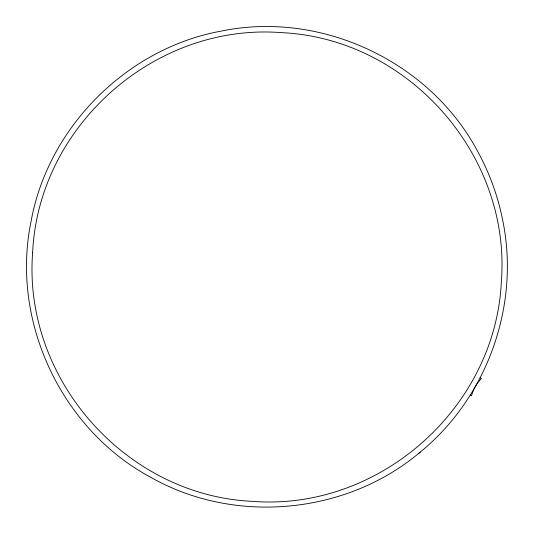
<?xml version="1.0" encoding="UTF-8"?>
<svg xmlns="http://www.w3.org/2000/svg" width="534" height="534" viewBox="0 0 534 534"><rect width="100%" height="100%" fill="white"/><g stroke="black" fill="none" stroke-linecap="round" stroke-linejoin="round"><path stroke-width="0.8" d="M420.171 452.151C486.861 397.897 519.842 306.289 503.041 221.97A240.3 240.3 0 0 0 477.576 151.235C429.863 61.584 321.468 10.573 221.97 30.959C127.145 47.906 47.906 127.145 30.959 221.97C10.573 321.468 61.584 429.863 151.235 477.576C235.107 524.962 346.666 514.416 420.171 452.151L418.93 453.239M480.106 377.785L481.468 378.573L480.573 379.467A37.941 37.941 0 0 0 472.143 393.712L471.562 395.714L470.234 394.946M32.661 252.255C22.622 378.646 125.603 495.459 252.255 501.339C378.646 511.378 495.459 408.397 501.339 281.745C511.378 155.354 408.397 38.541 281.745 32.661C155.354 22.622 38.541 125.603 32.661 252.255"/></g></svg>
